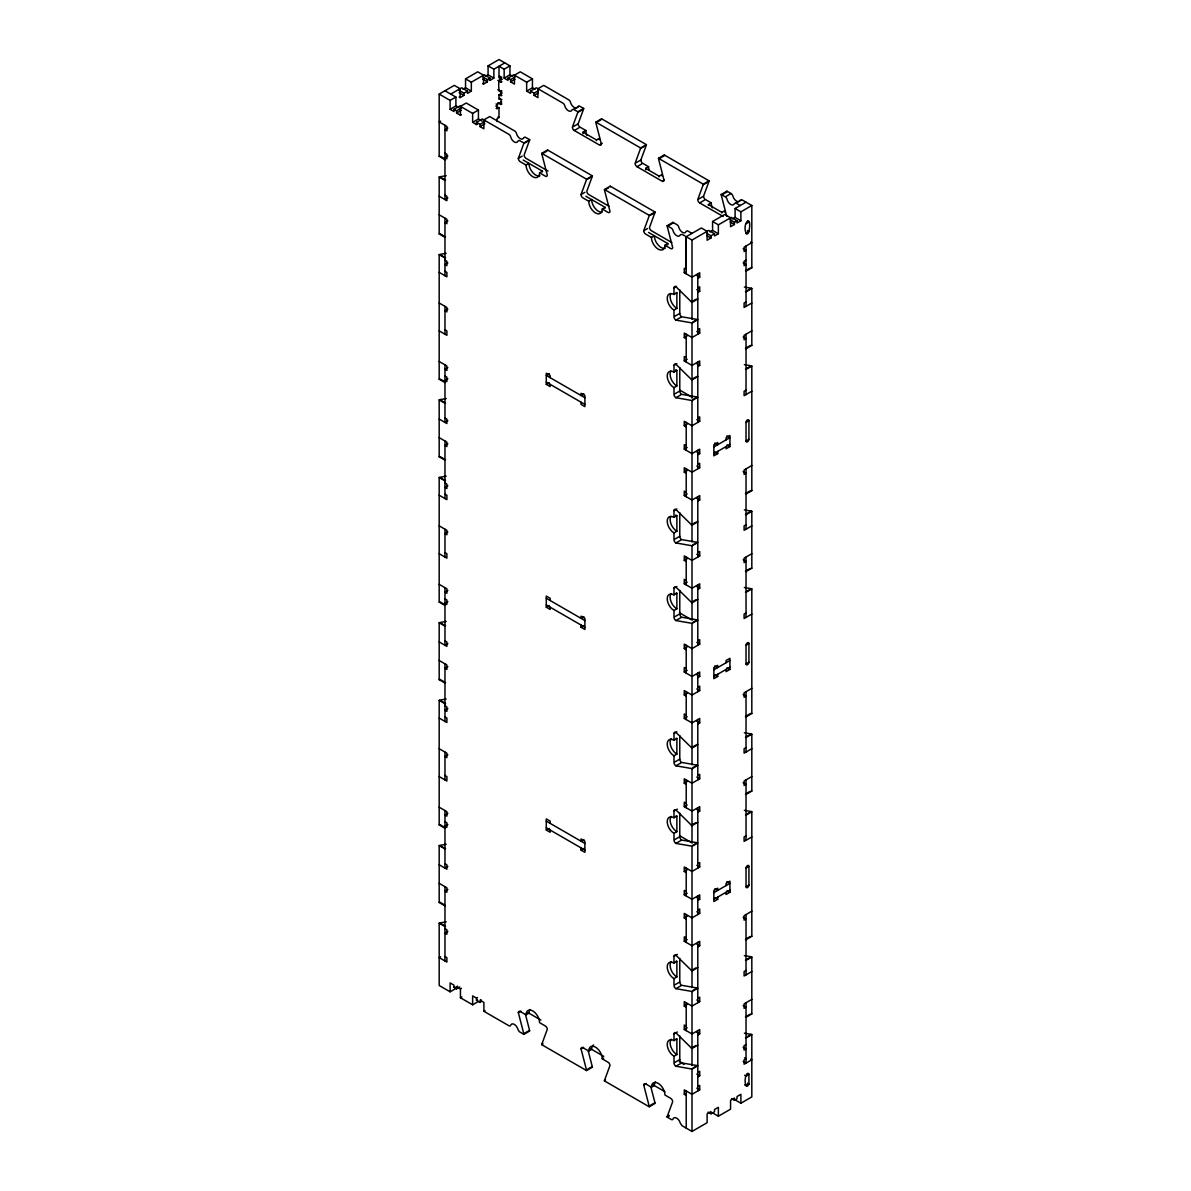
<?xml version="1.0" encoding="UTF-8"?>
<svg xmlns="http://www.w3.org/2000/svg" width="1191" height="1191" viewBox="0 0 1191 1191"><rect width="100%" height="100%" fill="white"/><g stroke="black" fill="none" stroke-linecap="round" stroke-linejoin="round"><path stroke-width="1.5" d="M686.21 273.856L686.21 236.711L701.32 227.987L707.112 231.322L707.112 240.24L710.967 238.006L710.967 235.788L706.635 233.272M650.867 1086.936L654.946 1102.732A2.724 1.578 60 0 1 655.02 1103.417L649.229 1106.767A2.724 1.578 60 0 0 649.155 1106.082L643.721 1085.001A2.724 1.578 60 0 1 645.641 1083.884L651.432 1087.234A9.558 5.508 60 0 1 658.191 1083.334A9.558 5.508 60 0 1 664.95 1095.035L670.741 1098.37A2.724 1.578 60 0 1 672.662 1101.72L667.228 1116.518A2.739 1.578 60 0 0 667.154 1117.098L671.218 1119.451A2.724 1.578 60 0 0 673.034 1119.019A5.464 3.156 60 0 1 676.682 1118.155A5.464 3.156 60 0 1 680.314 1123.217L682.13 1125.763L692.001 1131.45L692.001 1069.161L697.792 1065.826A2.724 1.578 60 0 0 697.226 1065.603L681.699 1062.908A2.724 1.578 60 0 1 679.778 1059.558L679.778 1036.021M748.931 1084.004C745.685 1091.135 743.958 1079.344 746.028 1076.113A2.04 1.176 -60 0 1 747.486 1073.597L748.931 1074.446L748.931 1084.004L747.486 1083.17M523.162 160.041L542.456 171.176L539.568 172.844A9.558 5.508 60 0 1 532.809 176.744A9.558 5.508 60 0 1 526.05 165.043L520.259 161.708A2.724 1.578 60 0 1 518.338 158.358L523.772 143.575A2.724 1.578 60 0 0 523.846 142.98L529.638 139.63L525.008 137.054L523.757 137.724A5.464 3.156 60 0 1 523.206 138.588M529.638 139.63A2.724 1.578 60 0 1 529.563 140.225L524.129 155.024A2.724 1.578 60 0 0 526.05 158.358L548.009 171.042M538.406 90.65L534.059 93.166L534.059 95.384L537.93 97.617L537.93 88.7L543.721 85.365L568.688 99.791A2.724 1.578 60 0 1 570.236 101.577L571.055 103.811A5.464 3.156 60 0 0 574.732 107.681A5.464 3.156 60 0 0 577.784 106.52L579.049 105.865L583.679 108.441L577.888 111.775A2.724 1.578 60 0 1 577.814 112.371L572.38 127.169A2.724 1.578 60 0 0 574.3 130.504L599.386 144.989A2.724 1.578 60 0 0 601.321 143.873L595.887 122.807A2.739 1.578 60 0 1 595.813 122.122L601.589 118.787L646.371 144.632A2.724 1.578 60 0 1 646.296 145.228L640.847 160.011L636.024 162.795M573.333 126.603L578.156 123.819L583.605 109.021A2.724 1.578 60 0 0 583.679 108.441M585.853 196.232L605.147 207.368L602.259 209.035A9.558 5.508 60 0 1 595.5 212.936A9.558 5.508 60 0 1 588.741 201.249L582.95 197.9A2.724 1.578 60 0 1 581.029 194.565L586.463 179.767A2.724 1.578 60 0 0 586.538 179.171L592.329 175.836L547.562 149.977L541.771 153.326A2.739 1.578 60 0 0 541.845 154.011L547.279 175.077A2.724 1.578 60 0 1 545.701 176.357L539.568 172.844M592.329 175.836A2.724 1.578 60 0 1 592.255 176.417L586.821 191.215A2.724 1.578 60 0 0 588.741 194.565L609.137 206.326M646.371 144.632L640.579 147.967A2.724 1.578 60 0 1 640.505 148.562L635.056 163.361A2.724 1.578 60 0 0 636.991 166.695L662.077 181.181A2.724 1.578 60 0 0 664.012 180.079L658.578 158.999A2.739 1.578 60 0 1 658.489 158.314L664.28 154.979L709.062 180.824A2.724 1.578 60 0 1 708.973 181.419L703.539 196.217L698.715 199.001M648.544 232.424L667.838 243.559L664.95 245.242A9.558 5.508 60 0 1 658.191 249.142A9.558 5.508 60 0 1 651.432 237.441L645.641 234.091A2.724 1.578 60 0 1 643.721 230.756L649.155 215.958A2.724 1.578 60 0 0 649.229 215.363L655.02 212.028L610.254 186.168L604.462 189.518A2.739 1.578 60 0 0 604.537 190.203L609.971 211.269A2.724 1.578 60 0 1 608.05 212.385L602.259 209.035M655.02 212.028A2.724 1.578 60 0 1 654.946 212.608L649.512 227.407A2.724 1.578 60 0 0 651.432 230.756L671.813 242.517M709.062 180.824L703.271 184.173A2.724 1.578 60 0 1 703.196 184.754L697.747 199.552A2.724 1.578 60 0 0 699.683 202.902L723.205 216.479M588.175 1050.73L592.255 1066.541A2.724 1.578 60 0 1 592.329 1067.225L586.538 1070.56L541.771 1044.715A2.739 1.578 60 0 1 541.845 1044.12L547.279 1029.337A2.724 1.578 60 0 0 545.701 1026.225L539.568 1022.652A9.558 5.508 60 0 0 532.809 1010.951A9.558 5.508 60 0 0 526.05 1014.851L520.259 1011.501A2.724 1.578 60 0 0 518.338 1012.618L523.772 1033.684A2.724 1.578 60 0 1 523.846 1034.369L529.638 1031.034A2.724 1.578 60 0 0 529.563 1030.349L525.484 1014.538M649.229 1106.767L604.462 1080.907A2.739 1.578 60 0 1 604.537 1080.326L609.971 1065.528A2.724 1.578 60 0 0 608.467 1062.476L602.259 1058.844A9.558 5.508 60 0 0 595.5 1047.142A9.558 5.508 60 0 0 588.741 1051.043L582.563 1047.514A2.724 1.578 60 0 0 581.029 1048.809L586.463 1069.875A2.724 1.578 60 0 1 586.538 1070.56M686.105 231.456L687.356 230.786L692.001 233.376M740.147 200.252L741.963 199.82L751.819 205.507L751.819 267.796L746.028 271.146M445.523 159.311A2.724 1.578 -60 0 1 444.972 159.713L439.181 156.378L439.181 94.089L454.292 85.365L460.083 88.7L460.083 97.617L459.116 97.067M483.531 75.167L471.338 82.209L471.338 91.126L465.547 87.777L465.547 78.859L477.74 71.817L483.531 75.167L483.531 84.085L482.578 83.519M504.79 62.9L493.863 69.212L493.863 78.115L488.072 74.78L488.072 65.862L498.999 59.55L509.942 65.862L509.942 74.78L504.15 78.115L504.15 69.212L509.942 65.862M450.749 94.089L461.691 87.777L467.482 91.126L467.482 93.345L471.338 91.126M462.986 89.265L465.547 87.777M485.496 76.269L488.072 74.78M450.109 100.401L455.9 97.067L455.9 105.969L450.109 109.319L450.109 100.401L439.181 94.089M459.116 90.382L463.939 93.166L467.482 91.126M482.578 76.834L487.402 79.618L489.992 78.115L489.992 80.348L489.039 79.797M460.083 97.617L463.939 95.384L463.939 93.166M483.531 84.085L487.402 81.851L487.402 79.618M489.992 80.348L493.863 78.115M504.15 69.212L498.999 66.234L498.999 76.641L499.967 76.075M498.999 76.641L501.902 77.192M450.109 109.319L453.979 111.552L453.979 109.319L459.756 105.969L472.633 113.398L478.425 110.063L478.425 118.981L472.633 122.316L472.633 113.398M497.853 80.422L500.935 82.209L501.902 81.643M504.15 78.115L508.006 80.348L508.006 78.115L513.797 74.78M514.467 75.167L520.259 71.817L532.451 78.859L532.451 87.777L526.66 91.126L526.66 82.209L514.467 75.167L514.467 84.085L510.611 81.851L510.611 79.618L514.959 77.117M453.979 109.319L456.57 110.823L461.393 108.039M440.625 121.11L439.181 121.944L446.893 126.41L446.893 130.861L444.972 129.745L447.861 128.077M456.57 110.823L456.57 113.056L461.393 110.257M510.611 81.851L514.959 79.35M497.853 89.712L500.935 91.499L501.902 90.933M456.57 113.056L460.441 115.274L461.393 114.723M501.902 99.478L498.999 98.913L498.999 94.833L502.215 92.972M498.999 94.833L501.902 95.384M526.66 82.209L532.451 78.859M498.999 98.913L499.967 98.362M496.111 103.93L497.079 104.495L501.709 101.816M497.853 102.709L500.935 104.495L501.902 103.93M496.111 108.396L498.999 107.83L498.999 117.492L497.079 118.609L497.079 121.571M477.457 123.983L476.489 124.549L476.489 122.316L482.281 118.981L508.87 134.33A2.724 1.578 60 0 1 510.418 136.116L511.222 138.35A5.464 3.156 60 0 0 514.899 142.22A5.464 3.156 60 0 0 517.966 141.059L519.216 140.404L523.846 142.98M526.66 91.126L530.531 93.345L530.531 91.126L536.322 87.777L562.896 103.126A2.724 1.578 60 0 1 564.445 104.912L565.263 107.145A5.464 3.156 60 0 0 568.941 111.016A5.464 3.156 60 0 0 571.993 109.87L573.258 109.2L577.888 111.775M476.489 122.316L480.033 124.355L484.856 121.571M480.033 124.355L480.033 126.588L484.856 123.804M534.059 95.384L538.406 92.883M447.861 155.932L444.972 157.599L446.893 158.716L446.893 154.264L444.972 153.148M573.824 109.423L578.647 106.639M524.74 143.009L529.563 140.225M577.814 112.371L582.637 109.587M447.861 197.9L444.972 199.567L444.972 125.293M518.338 158.358L522.194 156.14M574.3 130.504L579.124 127.72M541.845 154.011L542.813 153.445M543.453 153.073L546.669 151.227M596.855 122.256L600.711 120.023M526.05 165.043L528.953 163.375A9.558 5.508 60 0 0 532.794 172.635A9.558 5.508 60 0 0 539.97 175.792M583.099 133.66A9.558 5.508 60 0 1 582.995 132.186L585.883 130.504A9.558 5.508 60 0 0 586.984 135.417M447.861 220.931L444.972 222.598L446.893 223.714L446.893 219.263L439.181 214.797M596.468 140.657A9.558 5.508 60 0 0 596.497 139.972L599.386 138.305A9.558 5.508 60 0 1 599.281 139.66M600.353 144.439L602.289 143.322M587.431 179.201L592.255 176.417M640.505 148.562L645.328 145.778M447.861 262.898L444.972 264.566L446.893 265.682L446.893 261.231L444.972 260.114M581.029 194.565L584.885 192.332M636.991 166.695L641.815 163.911M604.537 190.203L606.472 189.086M607.44 188.535L608.393 187.97M659.546 158.448L664.37 155.664A2.739 1.578 60 0 1 664.28 154.979M588.741 201.249L591.644 199.567A9.558 5.508 60 0 0 595.187 208.47A9.558 5.508 60 0 0 602.095 212.132M645.79 169.851A9.558 5.508 60 0 1 645.671 168.378L648.574 166.695A9.558 5.508 60 0 0 649.05 169.851M659.159 176.863A9.558 5.508 60 0 0 659.189 176.179L662.077 174.496A9.558 5.508 60 0 1 661.973 175.851M663.045 180.63L664.012 180.079M447.861 309.139L444.972 310.806L446.893 311.923L446.893 307.472L439.181 303.005M650.122 215.392L654.946 212.608M703.196 184.754L708.02 181.97M643.721 230.756L647.576 228.523M699.683 202.902L704.506 200.103M664.95 245.242L670.741 248.577A2.724 1.578 60 0 0 672.662 247.46L667.228 226.394A2.739 1.578 60 0 1 667.154 225.709L672.945 222.36L677.009 224.712A2.724 1.578 60 0 1 678.825 227.258A5.464 3.156 60 0 0 681.892 231.947A5.464 3.156 60 0 0 685.569 232.319M726.704 216.271L721.27 195.19A2.739 1.578 60 0 1 721.18 194.505L726.972 191.17L731.051 193.523A2.724 1.578 60 0 1 732.867 196.053A5.464 3.156 60 0 0 738.733 201.592M668.196 225.843L672.052 223.61M722.237 194.639L727.061 191.855A2.739 1.578 60 0 1 726.972 191.17M651.432 237.441L654.335 235.758A9.558 5.508 60 0 0 658.176 245.033A9.558 5.508 60 0 0 665.337 248.175M708.392 205.284A9.558 5.508 60 0 1 708.362 204.569L711.265 202.902A9.558 5.508 60 0 0 712.367 207.8M726.227 196.307L731.051 193.523M447.861 367.632L444.972 369.314L446.893 370.431L446.893 365.965L439.181 361.513M721.18 194.505L725.259 196.857A2.724 1.578 60 0 1 727.076 199.403A5.464 3.156 60 0 0 730.708 204.465A5.464 3.156 60 0 0 734.356 203.601L740.996 200.371M721.85 213.055A9.558 5.508 60 0 0 721.88 212.37L724.768 210.688A9.558 5.508 60 0 1 724.664 212.043M730.559 217.789L718.367 224.831L718.367 233.734L712.575 230.399L712.575 221.481L724.783 214.44L730.559 217.789L730.559 226.707L734.43 224.474L734.43 222.241L730.083 219.739M751.819 205.507L740.891 211.834L740.891 220.737L735.1 217.402L735.1 208.485L746.028 202.172M447.861 378.783L444.972 380.45L446.893 381.567L446.893 377.115L444.972 375.999M667.154 225.709L671.218 228.062A2.724 1.578 60 0 1 673.034 230.592A5.464 3.156 60 0 0 676.682 235.669A5.464 3.156 60 0 0 680.314 234.791L682.13 234.359L692.001 240.061L708.719 230.399L714.511 233.734L714.511 235.967L718.367 233.734M710.015 231.888L712.575 230.399M732.525 218.891L735.1 217.402M710.967 235.788L714.511 233.734M734.43 222.241L737.021 220.737L737.021 222.97L740.891 220.737M746.028 223.714L748.931 222.047M746.028 233.004L748.931 231.322C752.638 213.159 741.829 222.747 746.028 233.004A2.04 1.176 -60 0 0 747.486 233.838A2.04 1.176 -60 0 0 748.931 231.322L747.486 230.488M686.21 236.711L686.21 269.389L684.274 268.288L684.274 272.739L685.242 272.188M679.778 289.889L679.778 313.427A2.724 1.578 60 0 0 681.699 316.776L697.226 319.456A2.724 1.578 60 0 1 697.792 319.679L692.001 323.029A2.724 1.578 60 0 0 691.45 322.806L675.907 320.111A2.724 1.578 60 0 1 673.987 316.776L673.987 310.077A9.558 5.508 60 0 1 667.228 298.39A9.558 5.508 60 0 1 673.987 294.49L673.987 287.805L676.518 286.331M447.861 420.751L444.972 422.418L444.972 364.848M697.792 278.307L699.712 277.19L699.712 272.739L692.001 277.19L684.274 272.739M673.987 294.49L676.875 292.807L676.875 308.409L673.987 310.077M549.379 373.661L546.282 375.433L584.885 397.72M697.792 287.969L699.712 286.852L699.712 291.304L697.792 292.42M746.028 260.114L744.107 261.231L744.107 265.682L746.028 264.566L743.139 262.898M550.153 377.666L550.153 375.433L546.282 373.215L546.282 384.351L549.185 382.683M673.987 287.805A2.724 1.578 60 0 1 675.907 286.689L691.45 301.933L695.782 299.417M745.477 270.729L749.824 268.228M447.861 443.781L444.972 445.449L446.893 446.565L446.893 442.099L439.181 437.648M674.702 316.344L679.778 313.427M675.907 320.111L680.984 317.193M692.894 321.972L697.226 319.456M746.936 290.768L751.268 288.267A2.739 1.593 60 0 1 751.819 288.49L751.819 345.39L746.028 348.74A2.739 1.578 60 0 1 745.477 348.323L749.824 345.807M751.819 288.49L746.028 291.825A2.739 1.593 60 0 0 745.477 291.601M583.918 393.819L581.029 395.486L581.029 393.268L584.885 395.486L584.885 406.637L581.029 404.404L581.029 402.171M697.792 329.758L699.712 328.642L699.712 333.093L692.001 337.544L684.274 333.093L684.274 337.544L687.177 335.877M746.028 301.889L744.107 303.005L744.107 307.472L751.819 303.005M447.861 485.749L444.972 487.417L446.893 488.533L446.893 484.082L444.972 482.965M679.778 367.483L679.778 391.02A2.724 1.578 60 0 0 681.699 394.355L697.226 397.05A2.724 1.578 60 0 1 697.792 397.273L692.001 400.623A2.724 1.578 60 0 0 691.45 400.399L675.907 397.705A2.724 1.578 60 0 1 673.987 394.355L673.987 387.67A9.558 5.508 60 0 1 667.228 375.969A9.558 5.508 60 0 1 673.987 372.068L673.987 365.384L676.875 363.717M686.21 357.613L684.274 356.496L684.274 360.947L687.177 359.28M673.987 372.068L676.875 370.401L676.875 386.003L673.987 387.67M751.819 330.86L744.107 335.326L744.107 339.777L746.028 338.661L743.139 336.993M697.792 366.515L699.712 365.414L699.712 360.947L692.001 365.414L684.274 360.947M692.894 378.678L695.782 377.011M674.702 393.938L679.778 391.02M675.907 397.705L680.984 394.772M447.861 531.99L444.972 533.657L446.893 534.774L446.893 530.323L439.181 525.856M692.894 399.551L697.226 397.05M746.936 368.361L751.268 365.845A2.739 1.578 60 0 1 751.819 366.084L751.819 490.647L746.028 493.997A2.724 1.578 60 0 1 745.611 493.699M751.819 366.084L746.028 369.418A2.739 1.578 60 0 0 745.477 369.195M697.792 417.967L699.712 416.85L699.712 421.301L692.001 425.768L684.274 421.301L684.274 425.768L687.177 424.085M746.028 390.112L744.107 391.214L744.107 395.68L751.819 391.214M686.21 445.821L684.274 444.705L684.274 449.156L687.177 447.488M447.861 590.483L444.972 592.165L446.893 593.267L446.893 588.816L439.181 584.364M746.028 422.418L748.931 420.751L748.931 439.315A2.04 1.176 -60 0 1 747.486 441.831A2.04 1.176 -60 0 1 746.028 440.998L746.028 422.418A2.04 1.176 -60 0 1 747.486 419.917A2.04 1.176 -60 0 1 748.931 420.751M697.792 454.739L699.712 453.622L699.712 449.156L692.001 453.622L684.274 449.156M713.871 446.938L729.949 437.648L726.867 435.861M447.861 601.634L444.972 603.301L446.893 604.418L446.893 599.951L444.972 598.85M713.871 453.622L729.949 444.332M697.792 464.386L699.712 463.269L699.712 467.735L692.001 472.187L684.274 467.735L684.274 472.187L687.177 470.519M717.711 451.404L717.711 453.622L713.856 455.855L713.856 444.719L717.711 442.486L717.711 444.719L714.823 443.037M726.078 439.881L726.078 437.663L729.934 435.43L729.934 446.565L726.078 448.799L726.078 446.565M746.028 440.998L748.931 439.315M686.21 492.24L684.274 491.139L684.274 495.59L687.177 493.923M751.819 465.502L744.107 469.954L744.107 474.42L746.028 473.303L743.139 471.636M679.778 512.74L679.778 536.278A2.724 1.578 60 0 0 681.699 539.612L697.226 542.307A2.724 1.578 60 0 1 697.792 542.53L692.001 545.88A2.724 1.578 60 0 0 691.45 545.657L675.907 542.962A2.724 1.578 60 0 1 673.987 539.612L673.987 532.928A9.558 5.508 60 0 1 667.228 521.226A9.558 5.508 60 0 1 673.987 517.341L673.987 510.641L676.875 508.974M447.861 643.602L444.972 645.269L444.972 587.699M697.792 501.158L699.712 500.041L699.712 495.59L692.001 500.041L684.274 495.59M673.987 517.341L676.875 515.658L676.875 531.26L673.987 532.928M550.153 600.517L550.153 598.284L546.282 596.051L546.282 607.202L549.185 605.534M692.894 523.936L695.782 522.268M745.477 493.58L749.824 491.064M447.861 666.632L444.972 668.3L446.893 669.416L446.893 664.95L439.181 660.499M674.702 539.195L679.778 536.278M675.907 542.962L680.984 540.029M692.894 544.808L697.226 542.307M746.936 513.619L751.268 511.103A2.739 1.578 60 0 1 751.819 511.341L751.819 568.241L746.028 571.576A2.739 1.578 60 0 1 745.477 571.174L749.824 568.658M751.819 511.341L746.028 514.676A2.739 1.578 60 0 0 745.477 514.452M583.918 616.67L581.029 618.337L581.029 616.119L584.885 618.337L584.885 629.488L581.029 627.255L581.029 625.022M697.792 552.594L699.712 551.493L699.712 555.944L692.001 560.395L684.274 555.944L684.274 560.395L687.177 558.728M746.028 524.74L744.107 525.856L744.107 530.323L751.819 525.856M581.029 627.255L583.918 625.588M447.861 708.6L444.972 710.268L446.893 711.384L446.893 706.918L444.972 705.816M679.778 590.334L679.778 613.871A2.724 1.578 60 0 0 681.699 617.206L697.226 619.901A2.724 1.578 60 0 1 697.792 620.124L692.001 623.474A2.724 1.578 60 0 0 691.45 623.235L675.907 620.556A2.724 1.578 60 0 1 673.987 617.206L673.987 610.521A9.558 5.508 60 0 1 667.228 598.82A9.558 5.508 60 0 1 673.987 594.919L673.987 588.235L676.875 586.567M686.21 580.464L684.274 579.347L684.274 583.798L687.177 582.131M673.987 594.919L676.875 593.252L676.875 608.854L673.987 610.521M751.819 553.711L744.107 558.177L744.107 562.628L746.028 561.512L743.139 559.844M697.792 589.366L699.712 588.25L699.712 583.798L692.001 588.25L684.274 583.798M692.894 601.529L695.782 599.862M697.792 599.43L692.001 602.78A2.739 1.578 60 0 1 691.45 602.363L675.907 587.118A2.724 1.578 60 0 0 673.987 588.235M674.702 616.789L679.778 613.871M675.907 620.556L680.984 617.623M447.861 754.841L444.972 756.508L446.893 757.625L446.893 753.174L439.181 748.707M692.894 622.402L697.226 619.901M746.936 591.212L751.268 588.696A2.739 1.578 60 0 1 751.819 588.92L751.819 713.498L746.028 716.833A2.724 1.578 60 0 1 745.477 716.431L749.824 713.915M751.819 588.92L746.028 592.269A2.739 1.578 60 0 0 745.477 592.046M697.792 640.818L699.712 639.701L699.712 644.152L692.001 648.604L684.274 644.152L684.274 648.604L687.177 646.936M746.028 612.963L744.107 614.065L744.107 618.531L751.819 614.065M686.21 668.672L684.274 667.555L684.274 672.007L687.177 670.339M447.861 813.334L444.972 815.001L446.893 816.118L446.893 811.667L439.181 807.2M746.028 645.269L748.931 643.602L748.931 662.166A2.04 1.176 -60 0 1 747.486 664.682A2.04 1.176 -60 0 1 746.028 663.834L746.028 645.269A2.04 1.176 -60 0 1 747.486 642.768A2.04 1.176 -60 0 1 748.931 643.602M697.792 677.575L699.712 676.473L699.712 672.007L692.001 676.473L684.274 672.007M713.871 669.789L729.949 660.499M447.861 824.485L444.972 826.152L446.893 827.269L446.893 822.802L444.972 821.686M713.871 676.473L729.949 667.183M697.792 687.237L699.712 686.12L699.712 690.586L692.001 695.038L684.274 690.586L684.274 695.038L687.177 693.37M717.711 674.24L717.711 676.473L713.856 678.706L713.856 667.555L717.711 665.337L717.711 667.555L714.823 665.888M726.078 662.732L726.078 660.499L729.934 658.281L729.934 669.416L726.078 671.65L726.078 669.416M746.028 663.834L748.931 662.166M686.21 715.091L684.274 713.975L684.274 718.441L687.177 716.759M751.819 688.353L744.107 692.805L744.107 697.271L746.028 696.154L743.139 694.487M679.778 735.591L679.778 759.129A2.724 1.578 60 0 0 681.699 762.463L697.226 765.158A2.724 1.578 60 0 1 697.792 765.381L692.001 768.731A2.724 1.578 60 0 0 691.45 768.493L675.907 765.813A2.724 1.578 60 0 1 673.987 762.463L673.987 755.779A9.558 5.508 60 0 1 667.228 744.077A9.558 5.508 60 0 1 673.987 740.177L673.987 733.492L676.875 731.825M447.861 866.452L444.972 868.12L444.972 810.55M697.792 724.009L699.712 722.892L699.712 718.441L692.001 722.892L684.274 718.441M673.987 740.177L676.875 738.509L676.875 754.111L673.987 755.779M550.153 823.368L550.153 821.135L546.282 818.902L546.282 830.053L549.185 828.37M692.894 746.787L695.782 745.119M447.861 889.469L444.972 891.151L446.893 892.267L446.893 887.801L439.181 883.35M674.702 762.046L679.778 759.129M675.907 765.813L680.984 762.88M692.894 767.659L697.226 765.158M746.936 736.47L751.268 733.954A2.739 1.578 60 0 1 751.819 734.177L751.819 791.092L746.028 794.427A2.724 1.578 60 0 1 745.477 794.025L749.824 791.509M751.819 734.177L746.028 737.527A2.739 1.578 60 0 0 745.477 737.303M583.918 839.521L581.029 841.188L581.029 838.955L584.885 841.188L584.885 852.339L581.029 850.106L581.029 847.873M697.792 775.445L699.712 774.329L699.712 778.795L692.001 783.246L684.274 778.795L684.274 783.246L687.177 781.579M746.028 747.591L744.107 748.707L744.107 753.159L751.819 748.707M581.029 850.106L583.918 848.439M447.861 931.451L444.972 933.119L446.893 934.235L446.893 929.769L444.972 928.652M679.778 813.17L679.778 836.722A2.724 1.578 60 0 0 681.699 840.057L697.226 842.752A2.724 1.578 60 0 1 697.792 842.975L692.001 846.31A2.724 1.578 60 0 0 691.45 846.086L675.907 843.407A2.724 1.578 60 0 1 673.987 840.057L673.987 833.372A9.558 5.508 60 0 1 667.228 821.671A9.558 5.508 60 0 1 673.987 817.77L673.987 811.086L677.366 809.136M686.21 803.3L684.274 802.198L684.274 806.649L687.177 804.982M673.987 817.77L676.875 816.103L676.875 831.705L673.987 833.372M751.819 776.562L744.107 781.028L744.107 785.479L746.028 784.363L743.139 782.695M440.625 956.79L439.181 957.624L446.893 962.09L446.893 957.624L444.972 956.522M697.792 812.217L699.712 811.101L699.712 806.649L692.001 811.101L684.274 806.649M673.987 811.086A2.724 1.578 60 0 1 675.907 809.969L691.45 825.214L695.782 822.713M697.792 822.281L692.001 825.631A2.739 1.578 60 0 1 691.45 825.214M674.702 839.64L679.778 836.722M675.907 843.407L680.984 840.474M692.894 845.253L697.226 842.752M746.936 814.063L751.268 811.547A2.739 1.578 60 0 1 751.819 811.771L751.819 936.349L746.028 939.684A2.724 1.578 60 0 1 745.477 939.282L749.824 936.766M751.819 811.771L746.028 815.12A2.739 1.578 60 0 0 745.477 814.897M455.9 988.456L450.109 991.805L450.109 982.888L453.979 985.121L453.979 987.339L454.932 986.788M453.979 987.339L456.57 988.843L457.538 986.059M456.57 988.843L459.786 986.982M456.57 986.61L460.441 988.843L461.393 988.292M460.441 988.843L460.441 997.76L461.885 996.927M697.792 863.654L699.712 862.552L699.712 867.003L692.001 871.455L684.274 867.003L684.274 871.455L687.177 869.787M746.028 835.799L744.107 836.916L744.107 841.382L751.819 836.916M478.425 1001.452L472.633 1004.802L472.633 995.884L476.489 998.118L477.457 997.552M476.489 998.118L476.489 1000.336L477.457 999.785M480.985 1001.825L480.033 1002.39L480.985 999.606M686.21 891.523L684.274 890.406L684.274 894.858L687.177 893.19M480.033 1000.157L483.888 1002.39L483.888 1011.293L485.05 1010.638M746.028 868.12L748.931 866.452L748.931 885.017A2.04 1.176 -60 0 1 747.486 887.518A2.04 1.176 -60 0 1 746.028 886.685L746.028 868.12A2.04 1.176 -60 0 1 747.486 865.604A2.04 1.176 -60 0 1 748.931 866.452M697.792 900.426L699.712 899.309L699.712 894.858L692.001 899.309L684.274 894.858M713.871 892.625L729.949 883.35L726.867 881.563M713.871 899.309L729.949 890.034M518.338 1012.618L520.914 1011.129M697.792 910.088L699.712 908.971L699.712 913.423L692.001 917.889L684.274 913.423L684.274 917.889L687.177 916.221M717.711 897.091L717.711 899.324L713.856 901.557L713.856 890.406L717.711 888.188L717.711 890.406L714.823 888.739M726.078 885.583L726.078 883.35L729.934 881.132L729.934 892.267L726.078 894.501L726.078 892.267M746.028 886.685L748.931 885.017M526.05 1014.851L528.953 1013.169A9.558 5.508 60 0 1 530.055 1009.536M524.74 1033.133L529.563 1030.349M686.21 937.942L684.274 936.826L684.274 941.292L687.177 939.61M751.819 911.204L744.107 915.656L744.107 920.122L746.028 919.005L743.139 917.323M679.778 958.427L679.778 981.98A2.724 1.578 60 0 0 681.699 985.314L697.226 988.009A2.724 1.578 60 0 1 697.792 988.232L692.001 991.567A2.724 1.578 60 0 0 691.45 991.344L675.907 988.664A2.724 1.578 60 0 1 673.987 985.314L673.987 978.63A9.558 5.508 60 0 1 667.228 966.928A9.558 5.508 60 0 1 673.987 963.028L673.987 956.343L677.366 954.393M697.792 946.86L699.712 945.743L699.712 941.292L692.001 945.743L684.274 941.292M673.987 963.028L676.875 961.36L676.875 976.962L673.987 978.63M541.845 1044.12L542.813 1043.569M541.771 1044.715L542.739 1044.165M692.894 969.638L695.782 967.97M697.792 967.539L692.001 970.888A2.739 1.578 60 0 1 691.45 970.471L675.907 955.227A2.724 1.578 60 0 0 673.987 956.343M674.702 984.897L679.778 981.98M675.907 988.664L680.984 985.731M581.029 1048.809L583.605 1047.321M692.894 990.51L697.226 988.009M746.936 959.321L751.268 956.805A2.739 1.578 60 0 1 751.819 957.028L751.819 1013.943L746.028 1017.278A2.724 1.578 60 0 1 745.477 1016.861L749.824 1014.36M588.741 1051.043L591.644 1049.375A9.558 5.508 60 0 1 593.624 1044.998M751.819 957.028L746.028 960.378A2.739 1.578 60 0 0 745.477 960.154M697.792 998.296L699.712 997.18L699.712 1001.646L692.001 1006.097L684.274 1001.646L684.274 1006.097L687.177 1004.43M746.028 970.442L744.107 971.558L744.107 976.01L751.819 971.558M602.259 1058.844L603.703 1058.01M587.431 1069.324L592.255 1066.541M692.001 1069.161A2.724 1.578 60 0 0 691.45 1068.937L675.907 1066.243A2.724 1.578 60 0 1 673.987 1062.908L673.987 1056.223A9.558 5.508 60 0 1 667.228 1044.522A9.558 5.508 60 0 1 673.987 1040.621L673.987 1033.937L677.366 1031.987M686.21 1026.151L684.274 1025.034L684.274 1029.5L687.177 1027.818M604.537 1080.326L605.504 1079.761M604.462 1080.907L605.43 1080.356M673.987 1040.621L676.875 1038.954L676.875 1054.556L673.987 1056.223M751.819 999.413L744.107 1003.864L744.107 1008.33L746.028 1007.214L743.139 1005.546M697.792 1035.068L699.712 1033.952L699.712 1029.5L692.001 1033.952L684.274 1029.5M673.987 1033.937A2.724 1.578 60 0 1 675.907 1032.82L691.45 1048.065L695.782 1045.564M697.792 1045.132L692.001 1048.482A2.739 1.578 60 0 1 691.45 1048.065M674.702 1062.491L679.778 1059.558M675.907 1066.243L680.984 1063.325M643.721 1085.001L646.296 1083.512M651.432 1087.234L654.335 1085.567A9.558 5.508 60 0 1 655.437 1081.934M692.894 1068.104L697.226 1065.603M746.936 1036.899L751.268 1034.398A2.739 1.578 60 0 1 751.819 1034.622L751.819 1096.911L740.891 1103.223L735.1 1099.874M751.819 1034.622L746.028 1037.971A2.739 1.578 60 0 0 745.477 1037.748M697.792 1072.391L699.712 1071.275L699.712 1075.741L697.792 1076.858M746.028 1044.537L744.107 1045.653L744.107 1050.105L746.028 1049.003L743.139 1047.321M650.122 1105.516L654.946 1102.732M697.792 1086.505L699.712 1085.388L699.712 1089.854L692.001 1094.306L684.274 1089.854L684.274 1094.306L685.242 1093.755M667.228 1116.518L669.163 1115.401M667.154 1117.098L669.074 1115.997M746.028 1085.388L748.931 1083.721M708.079 1112.141L710.967 1113.808L714.511 1111.769L714.511 1109.536L718.367 1107.302L718.367 1116.22L712.575 1112.885M731.527 1098.593L734.43 1100.261L737.021 1098.772L737.021 1096.539L740.891 1094.306L740.891 1103.223M692.001 1131.45L707.112 1122.726L707.112 1113.808L710.967 1111.575L710.967 1113.808M718.367 1116.22L730.559 1109.178L730.559 1100.261L734.43 1098.042L734.43 1100.261M446.193 175.717L439.732 176.834A2.739 1.578 -60 0 0 439.181 177.057L439.181 233.972L444.972 237.307A2.724 1.578 -60 0 0 445.523 236.905M446.193 253.311L439.732 254.427A2.739 1.578 -60 0 0 439.181 254.651L439.181 379.229L444.972 382.564A2.724 1.578 -60 0 0 445.523 382.162M446.193 398.568L439.732 399.685A2.739 1.578 -60 0 0 439.181 399.908L439.181 456.823L444.972 460.158A2.724 1.578 -60 0 0 445.523 459.741M446.193 476.162L439.732 477.278A2.739 1.578 -60 0 0 439.181 477.502L439.181 602.08L444.972 605.415A2.724 1.578 -60 0 0 445.523 604.998M446.193 621.419L439.732 622.536A2.739 1.578 -60 0 0 439.181 622.759L439.181 679.659L444.972 683.009A2.724 1.578 -60 0 0 445.523 682.592M446.193 699.013L439.732 700.129A2.739 1.578 -60 0 0 439.181 700.353L439.181 824.916L444.972 828.266A2.724 1.578 -60 0 0 445.523 827.849M446.193 844.27L439.732 845.387A2.739 1.578 -60 0 0 439.181 845.61L439.181 902.51L444.972 905.86M446.193 921.849L439.732 922.98A2.739 1.578 -60 0 0 439.181 923.204L439.181 985.493L450.109 991.805M744.375 287.061L751.268 288.267M744.375 364.654L751.268 365.845M744.375 509.912L751.268 511.103M744.375 587.505L751.268 588.696M744.375 732.763L751.268 733.954M744.375 810.356L751.268 811.547M744.375 955.614L751.268 956.805M744.375 1033.207L751.268 1034.398M595.813 122.122L640.579 147.967M658.489 158.314L703.271 184.173M736.172 203.17L740.251 205.507M509.942 74.78L512.517 76.269M532.451 87.777L535.027 89.265M488.072 65.862L493.863 69.212M735.1 208.485L740.891 211.834M508.006 78.115L510.611 79.618M530.531 91.126L534.059 93.166M498.999 77.743L501.902 79.425M747.486 220.931L748.931 221.764M585.883 130.504L580.091 127.169A2.724 1.578 60 0 1 578.156 123.819M648.574 166.695L642.783 163.361A2.724 1.578 60 0 1 640.847 160.011M711.265 202.902L705.474 199.552A2.724 1.578 60 0 1 703.539 196.217M484.201 74.78L489.992 78.115M731.244 217.402L737.021 220.737M582.995 132.186L596.497 139.972M645.671 168.378L659.189 176.179M708.362 204.569L721.88 212.37M482.578 79.068L487.402 81.851M730.083 221.973L734.43 224.474M750.672 241.981L751.819 242.651L744.107 247.118L744.107 251.569L746.028 250.452L743.139 248.785M465.547 78.859L471.338 82.209M712.575 221.481L718.367 224.831M495.784 105.984L498.999 107.83M459.116 92.6L463.939 95.384M706.635 235.505L710.967 238.006M498.046 116.926L498.999 117.492M444.972 90.754L455.9 97.067M478.425 110.063L466.217 103.022L460.441 106.371L460.441 115.274M541.771 153.326L586.538 179.171M604.462 189.518L649.229 215.363M455.9 105.969L458.803 107.652M478.425 118.981L482.281 121.199M472.633 122.316L476.489 124.549M480.033 126.588L483.888 128.822L483.888 119.904L489.68 116.554L514.661 130.98A2.724 1.578 60 0 1 516.209 132.767L517.013 135.015A5.464 3.156 60 0 0 522.343 139.064M696.824 275.523L699.712 277.19M696.824 289.636L699.712 291.304M440.7 156.527L444.556 158.745M440.7 177.399L445.523 180.183A2.739 1.578 -60 0 0 444.972 180.407L439.181 177.057M696.824 331.426L699.712 333.093M444.972 195.116L446.893 196.232L446.893 200.684L439.181 196.232M684.274 337.544L686.21 338.661M696.824 363.731L699.712 365.414M440.7 234.106L443.588 235.788M679.525 389.963L692.313 397.347M440.7 254.993L445.523 257.777A2.739 1.578 -60 0 0 444.972 258L439.181 254.651M444.972 271.25L446.893 272.367L446.893 276.833L439.181 272.367M696.824 419.634L699.712 421.301M727.046 444.898L729.934 446.565M684.274 425.768L686.21 426.869M714.823 451.955L717.711 453.622M696.824 451.94L699.712 453.622M696.824 466.068L699.712 467.735M546.282 382.117L584.885 404.404M546.282 384.351L550.153 386.584L550.153 384.351M444.972 329.758L446.893 330.875L446.893 335.326L439.181 330.875M684.274 472.187L686.21 473.303M696.824 498.374L699.712 500.041M440.7 379.363L443.588 381.046M440.7 400.25L445.523 403.034A2.739 1.578 -60 0 0 444.972 403.258L439.181 399.908M696.824 554.277L699.712 555.944M444.972 417.967L446.893 419.083L446.893 423.534L439.181 419.083M684.274 560.395L686.21 561.512M696.824 586.582L699.712 588.25M440.7 456.957L441.653 457.523M442.62 458.073L443.588 458.639M679.525 612.814L692.313 620.198M440.7 477.829L445.523 480.613A2.739 1.578 -60 0 0 444.972 480.851L439.181 477.502M444.972 494.101L446.893 495.218L446.893 499.669L439.181 495.218M696.824 642.485L699.712 644.152M727.046 667.749L729.934 669.416M684.274 648.604L686.21 649.72M714.823 674.806L717.711 676.473M696.824 674.791L699.712 676.473M546.282 598.284L584.885 620.571M696.824 688.904L699.712 690.586M546.282 604.968L584.885 627.255M546.282 607.202L550.153 609.435L550.153 607.202M444.972 552.609L446.893 553.711L446.893 558.177L439.181 553.711M684.274 695.038L686.21 696.154M696.824 721.225L699.712 722.892M440.7 602.214L441.653 602.78M442.62 603.331L443.588 603.897M440.7 623.087L445.523 625.885A2.739 1.578 -60 0 0 444.972 626.109L439.181 622.759M696.824 777.128L699.712 778.795M444.972 640.818L446.893 641.934L446.893 646.385L439.181 641.934M684.274 783.246L686.21 784.363M696.824 809.433L699.712 811.101M441.653 680.374L439.732 679.257A2.724 1.578 -60 0 1 439.181 679.659M442.62 680.924L443.588 681.475M679.525 835.665L692.313 843.049M440.7 700.68L445.523 703.464A2.739 1.578 -60 0 0 444.972 703.702L439.181 700.353M444.972 716.952L446.893 718.069L446.893 722.52L439.181 718.069M696.824 865.336L699.712 867.003M727.046 890.6L729.934 892.267M684.274 871.455L686.21 872.571M714.823 897.657L717.711 899.324M696.824 897.642L699.712 899.309M546.282 821.135L584.885 843.422M696.824 911.755L699.712 913.423M546.282 827.819L584.885 850.106M546.282 830.053L550.153 832.271L550.153 830.053M444.972 775.445L446.893 776.562L446.893 781.028L439.181 776.562M684.274 917.889L686.21 919.005M696.824 944.076L699.712 945.743M441.653 825.631L439.732 824.514A2.724 1.578 -60 0 1 439.181 824.916M442.62 826.182L443.588 826.733M440.7 845.938L445.523 848.721A2.739 1.578 -60 0 0 444.972 848.96L439.181 845.61M696.824 999.964L699.712 1001.646M444.972 863.669L446.893 864.77L446.893 869.236L439.181 864.77M684.274 1006.097L686.21 1007.214M750.672 1059.097L751.819 1059.767L744.107 1064.218L744.107 1059.767L746.028 1058.65L744.583 1057.816M696.824 1032.284L699.712 1033.952M743.139 1061.434L746.028 1063.116L746.028 1002.762M744.583 1075.279L746.028 1076.113L748.931 1074.446A2.04 1.176 -60 0 0 747.486 1073.597M444.556 904.892L439.732 902.108A2.724 1.578 -60 0 1 439.181 902.51M744.583 1084.837L746.028 1085.671M440.7 923.531L445.523 926.315A2.739 1.578 -60 0 0 444.972 926.538L439.181 923.204M679.287 1061.717L684.081 1064.486M696.824 1074.074L699.712 1075.741M696.824 1088.187L699.712 1089.854M684.274 1094.306L686.21 1095.422M527.985 1012.618L540.848 1020.047M590.602 1048.765L603.703 1056.328M653.07 1084.837L664.95 1091.685M476.489 1000.336L480.033 1002.39M460.441 997.76L472.633 1004.802M483.888 1011.293L508.87 1025.719A2.724 1.578 60 0 0 510.686 1025.287A5.464 3.156 60 0 1 514.318 1024.409A5.464 3.156 60 0 1 517.966 1029.486L519.216 1031.6L523.846 1034.369M501.902 79.142C497.376 76.492 498.925 88.581 498.999 90.382A2.04 1.176 -60 0 0 500.979 90.784M746.028 246.001L746.028 306.355M746.028 334.209L746.028 394.563M746.028 468.852L746.028 529.206M746.028 557.06L746.028 617.414M746.028 691.688L746.028 752.057M746.028 779.911L746.028 840.265M746.028 914.539L746.028 974.893M697.792 273.856L697.792 334.209M697.792 362.064L697.792 422.418M697.792 450.272L697.792 468.852M697.792 496.707L697.792 557.06M697.792 584.915L697.792 645.269M697.792 673.123L697.792 691.688M697.792 719.558L697.792 779.911M697.792 807.766L697.792 868.12M697.792 895.974L697.792 914.539M697.792 942.394L697.792 1002.748M697.792 1030.617L697.792 1090.971M692.001 240.061L692.001 319.292M692.001 323.029L692.001 398.092M692.001 400.623L692.001 541.905M692.001 545.88L692.001 619.097M692.001 623.474L692.001 764.756M692.001 768.731L692.001 841.948M692.001 846.31L692.001 987.607M692.001 991.567L692.001 1065.498M686.21 334.209L686.21 362.064M686.21 422.418L686.21 450.272M686.21 468.852L686.21 496.707M686.21 557.06L686.21 584.915M686.21 645.269L686.21 673.123M686.21 691.688L686.21 719.558M686.21 779.911L686.21 807.766M686.21 868.12L686.21 895.974M686.21 914.539L686.21 942.394M686.21 1002.748L686.21 1030.617M686.21 1090.971L686.21 1128.1M500.935 77.743L500.935 82.209M500.935 91.499L500.935 95.95M500.935 100.029L500.935 104.495M497.079 104.495L497.079 108.947M444.972 218.147L444.972 275.716M444.972 306.355L444.972 334.209M444.972 440.998L444.972 498.567M444.972 529.206L444.972 557.06M444.972 663.834L444.972 721.404M444.972 752.057L444.972 779.911M444.972 886.685L444.972 960.973M439.732 601.663A2.724 1.578 -60 0 1 439.181 602.08M439.732 456.406A2.724 1.578 -60 0 1 439.181 456.823M439.732 378.812A2.724 1.578 -60 0 1 439.181 379.229M439.732 233.555A2.724 1.578 -60 0 1 439.181 233.972M439.732 155.961A2.724 1.578 -60 0 1 439.181 156.378M751.819 490.647A2.724 1.578 60 0 1 751.268 490.23M751.819 568.241A2.739 1.578 60 0 1 751.268 567.824M751.819 713.498A2.724 1.578 60 0 1 751.268 713.081M751.819 791.092A2.724 1.578 60 0 1 751.268 790.675M751.819 936.349A2.724 1.578 60 0 1 751.268 935.932M751.819 1013.943A2.724 1.578 60 0 1 751.268 1013.526M601.678 119.457A2.739 1.578 60 0 1 601.589 118.787M751.819 267.796A2.739 1.578 60 0 1 751.268 267.394M751.819 345.39A2.739 1.578 60 0 1 751.268 344.973M673.987 365.384A2.724 1.578 60 0 1 675.907 364.282L691.45 379.512A2.739 1.578 60 0 0 692.001 379.929L697.792 376.594A2.739 1.578 60 0 1 697.226 376.177M697.226 298.584A2.739 1.593 60 0 0 697.792 299.001L692.001 302.335A2.739 1.593 60 0 1 691.45 301.933M676.875 308.409A9.558 5.508 60 0 1 670.875 293.567M676.265 292.495A9.558 5.508 60 0 1 676.875 292.807M676.875 386.003A9.558 5.508 60 0 1 670.875 371.16M675.654 369.82A9.558 5.508 60 0 1 676.875 370.401M673.987 510.641A2.724 1.578 60 0 1 675.907 509.54L691.45 524.769A2.739 1.578 60 0 0 692.001 525.186L697.792 521.852A2.739 1.578 60 0 1 697.226 521.435M676.875 531.26A9.558 5.508 60 0 1 670.875 516.418M675.654 515.078A9.558 5.508 60 0 1 676.875 515.658M676.875 608.854A9.558 5.508 60 0 1 670.935 601.336A9.558 5.508 60 0 1 671.218 593.52M676.265 592.939A9.558 5.508 60 0 1 676.875 593.252M673.987 733.492A2.724 1.578 60 0 1 675.907 732.376L691.45 747.62A2.739 1.578 60 0 0 692.001 748.037L697.792 744.688A2.739 1.578 60 0 1 697.226 744.286M676.875 754.111A9.558 5.508 60 0 1 670.935 746.593A9.558 5.508 60 0 1 671.218 738.777M676.265 738.197A9.558 5.508 60 0 1 676.875 738.509M676.875 831.705A9.558 5.508 60 0 1 670.935 824.187A9.558 5.508 60 0 1 671.218 816.371M676.265 815.775A9.558 5.508 60 0 1 676.875 816.103M676.875 976.962A9.558 5.508 60 0 1 670.935 969.444A9.558 5.508 60 0 1 671.218 961.628M676.265 961.048A9.558 5.508 60 0 1 676.875 961.36M676.875 1054.556A9.558 5.508 60 0 1 670.935 1047.038A9.558 5.508 60 0 1 671.218 1039.222M676.265 1038.626A9.558 5.508 60 0 1 676.875 1038.954M673.019 223.045A2.739 1.578 60 0 1 672.945 222.36M667.838 243.559A9.558 5.508 60 0 1 667.734 244.914M610.328 186.853A2.739 1.578 60 0 1 610.254 186.168M605.147 207.368A9.558 5.508 60 0 1 605.117 208.053M547.637 150.662A2.739 1.578 60 0 1 547.562 149.977M542.456 171.176A9.558 5.508 60 0 1 542.426 171.861"/></g></svg>
